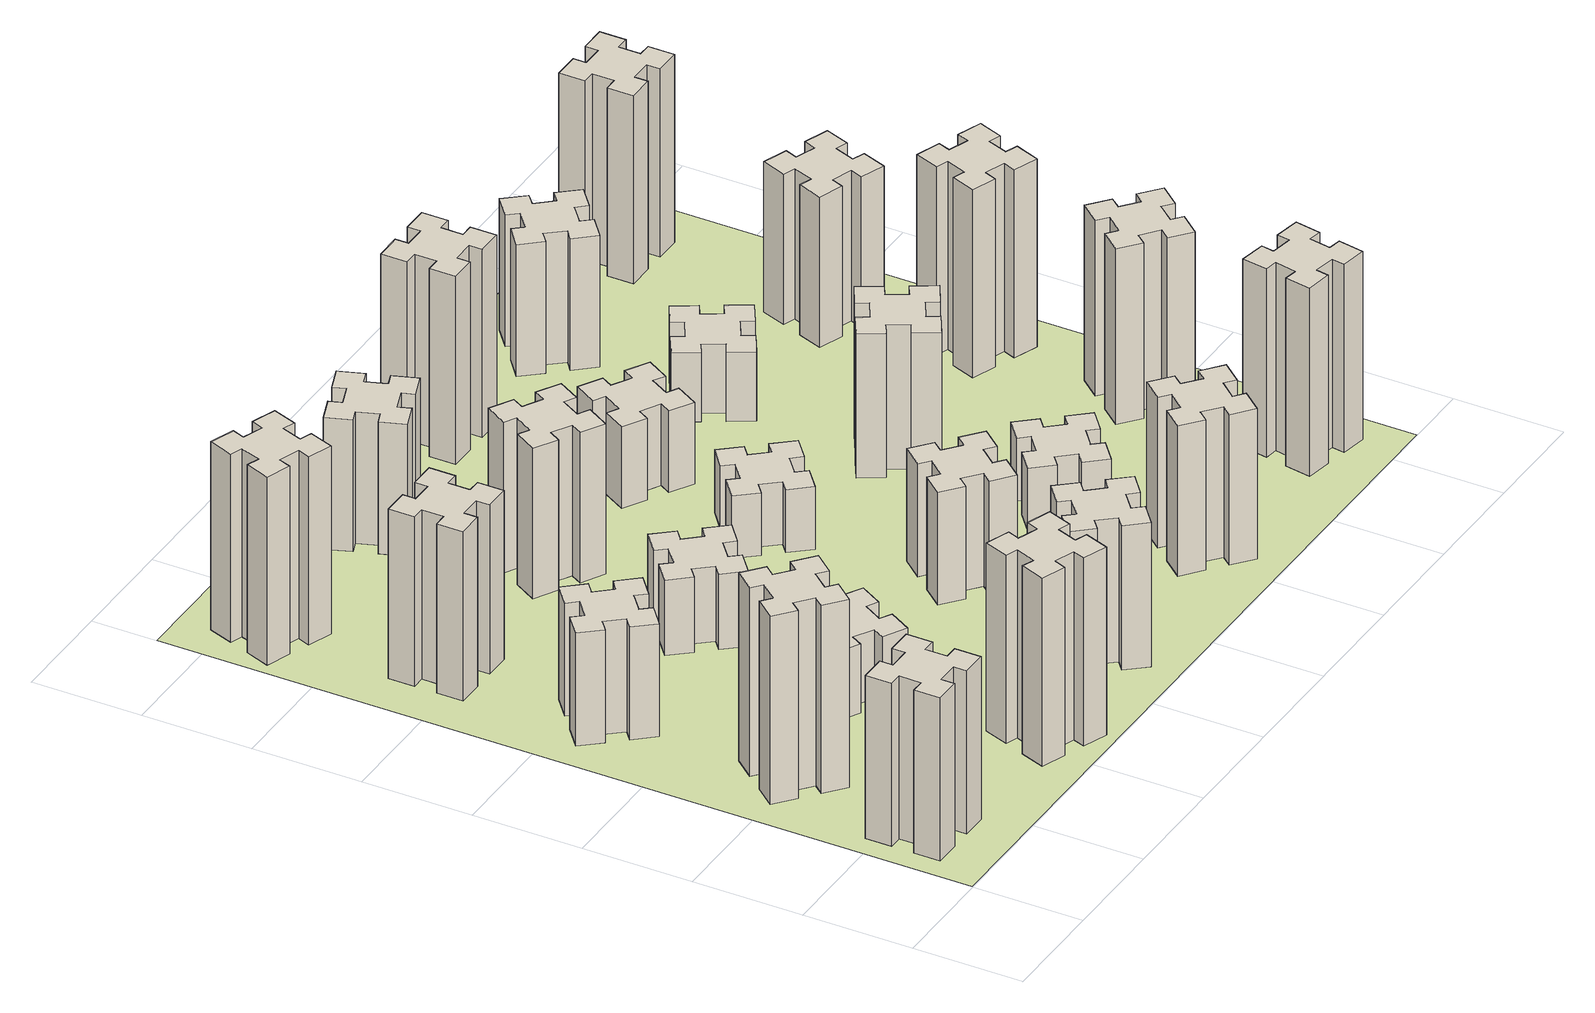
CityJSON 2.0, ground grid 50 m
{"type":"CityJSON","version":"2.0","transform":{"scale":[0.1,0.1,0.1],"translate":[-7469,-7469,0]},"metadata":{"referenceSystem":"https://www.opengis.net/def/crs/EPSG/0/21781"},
"CityObjects":{
"building1":{"type":"Building","attributes":{"class":"1000","function":"1000","usage":"1000","yearOfConstruction":2016,"roofType":"1000","measuredHeight":78,"storeysAboveGround":30,"storeysBelowGround":0},"geometry":[{"type":"Solid","lod":"1","boundaries":[[[[0,1,2,3,4,5,6,7,8,9,10,11,12,13,14,15,16,17,18,19]],[[17,16,20,21]],[[16,15,22,20]],[[15,14,23,22]],[[14,13,24,23]],[[13,12,25,24]],[[12,11,26,25]],[[11,10,27,26]],[[10,9,28,27]],[[9,8,29,28]],[[8,7,30,29]],[[7,6,31,30]],[[6,5,32,31]],[[5,4,33,32]],[[4,3,34,33]],[[3,2,35,34]],[[2,1,36,35]],[[1,0,37,36]],[[0,19,38,37]],[[19,18,39,38]],[[18,17,21,39]],[[24,25,26,27,28,29,30,31,32,33,34,35,36,37,38,39,21,20,22,23]]]]}]},
"building2":{"type":"Building","attributes":{"class":"1000","function":"1000","usage":"1000","yearOfConstruction":2016,"roofType":"1000","measuredHeight":90,"storeysAboveGround":30,"storeysBelowGround":0},"geometry":[{"type":"Solid","lod":"1","boundaries":[[[[40,41,42,43,44,45,46,47,48,49,50,51,52,53,54,55,56,57,58,59]],[[57,56,60,61]],[[56,55,62,60]],[[55,54,63,62]],[[54,53,64,63]],[[53,52,65,64]],[[52,51,66,65]],[[51,50,67,66]],[[50,49,68,67]],[[49,48,69,68]],[[48,47,70,69]],[[47,46,71,70]],[[46,45,72,71]],[[45,44,73,72]],[[44,43,74,73]],[[43,42,75,74]],[[42,41,76,75]],[[41,40,77,76]],[[40,59,78,77]],[[59,58,79,78]],[[58,57,61,79]],[[64,65,66,67,68,69,70,71,72,73,74,75,76,77,78,79,61,60,62,63]]]]}]},
"building3":{"type":"Building","attributes":{"class":"1000","function":"1000","usage":"1000","yearOfConstruction":2016,"roofType":"1000","measuredHeight":54,"storeysAboveGround":30,"storeysBelowGround":0},"geometry":[{"type":"Solid","lod":"1","boundaries":[[[[80,81,82,83,84,85,86,87,88,89,90,91,92,93,94,95,96,97,98,99]],[[97,96,100,101]],[[96,95,102,100]],[[95,94,103,102]],[[94,93,104,103]],[[93,92,105,104]],[[92,91,106,105]],[[91,90,107,106]],[[90,89,108,107]],[[89,88,109,108]],[[88,87,110,109]],[[87,86,111,110]],[[86,85,112,111]],[[85,84,113,112]],[[84,83,114,113]],[[83,82,115,114]],[[82,81,116,115]],[[81,80,117,116]],[[80,99,118,117]],[[99,98,119,118]],[[98,97,101,119]],[[104,105,106,107,108,109,110,111,112,113,114,115,116,117,118,119,101,100,102,103]]]]}]},
"building4":{"type":"Building","attributes":{"class":"1000","function":"1000","usage":"1000","yearOfConstruction":2016,"roofType":"1000","measuredHeight":81,"storeysAboveGround":30,"storeysBelowGround":0},"geometry":[{"type":"Solid","lod":"1","boundaries":[[[[120,121,122,123,124,125,126,127,128,129,130,131,132,133,134,135,136,137,138,139]],[[137,136,140,141]],[[136,135,142,140]],[[135,134,143,142]],[[134,133,144,143]],[[133,132,145,144]],[[132,131,146,145]],[[131,130,147,146]],[[130,129,148,147]],[[129,128,149,148]],[[128,127,150,149]],[[127,126,151,150]],[[126,125,152,151]],[[125,124,153,152]],[[124,123,154,153]],[[123,122,155,154]],[[122,121,156,155]],[[121,120,157,156]],[[120,139,158,157]],[[139,138,159,158]],[[138,137,141,159]],[[144,145,146,147,148,149,150,151,152,153,154,155,156,157,158,159,141,140,142,143]]]]}]},
"building5":{"type":"Building","attributes":{"class":"1000","function":"1000","usage":"1000","yearOfConstruction":2016,"roofType":"1000","measuredHeight":90,"storeysAboveGround":30,"storeysBelowGround":0},"geometry":[{"type":"Solid","lod":"1","boundaries":[[[[160,161,162,163,164,165,166,167,168,169,170,171,172,173,174,175,176,177,178,179]],[[177,176,180,181]],[[176,175,182,180]],[[175,174,183,182]],[[174,173,184,183]],[[173,172,185,184]],[[172,171,186,185]],[[171,170,187,186]],[[170,169,188,187]],[[169,168,189,188]],[[168,167,190,189]],[[167,166,191,190]],[[166,165,192,191]],[[165,164,193,192]],[[164,163,194,193]],[[163,162,195,194]],[[162,161,196,195]],[[161,160,197,196]],[[160,179,198,197]],[[179,178,199,198]],[[178,177,181,199]],[[184,185,186,187,188,189,190,191,192,193,194,195,196,197,198,199,181,180,182,183]]]]}]},
"building6":{"type":"Building","attributes":{"class":"1000","function":"1000","usage":"1000","yearOfConstruction":2016,"roofType":"1000","measuredHeight":90,"storeysAboveGround":30,"storeysBelowGround":0},"geometry":[{"type":"Solid","lod":"1","boundaries":[[[[200,201,202,203,204,205,206,207,208,209,210,211,212,213,214,215,216,217,218,219]],[[217,216,220,221]],[[216,215,222,220]],[[215,214,223,222]],[[214,213,224,223]],[[213,212,225,224]],[[212,211,226,225]],[[211,210,227,226]],[[210,209,228,227]],[[209,208,229,228]],[[208,207,230,229]],[[207,206,231,230]],[[206,205,232,231]],[[205,204,233,232]],[[204,203,234,233]],[[203,202,235,234]],[[202,201,236,235]],[[201,200,237,236]],[[200,219,238,237]],[[219,218,239,238]],[[218,217,221,239]],[[224,225,226,227,228,229,230,231,232,233,234,235,236,237,238,239,221,220,222,223]]]]}]},
"building7":{"type":"Building","attributes":{"class":"1000","function":"1000","usage":"1000","yearOfConstruction":2016,"roofType":"1000","measuredHeight":33,"storeysAboveGround":30,"storeysBelowGround":0},"geometry":[{"type":"Solid","lod":"1","boundaries":[[[[240,241,242,243,244,245,246,247,248,249,250,251,252,253,254,255,256,257,258,259]],[[257,256,260,261]],[[256,255,262,260]],[[255,254,263,262]],[[254,253,264,263]],[[253,252,265,264]],[[252,251,266,265]],[[251,250,267,266]],[[250,249,268,267]],[[249,248,269,268]],[[248,247,270,269]],[[247,246,271,270]],[[246,245,272,271]],[[245,244,273,272]],[[244,243,274,273]],[[243,242,275,274]],[[242,241,276,275]],[[241,240,277,276]],[[240,259,278,277]],[[259,258,279,278]],[[258,257,261,279]],[[264,265,266,267,268,269,270,271,272,273,274,275,276,277,278,279,261,260,262,263]]]]}]},
"building8":{"type":"Building","attributes":{"class":"1000","function":"1000","usage":"1000","yearOfConstruction":2016,"roofType":"1000","measuredHeight":36,"storeysAboveGround":30,"storeysBelowGround":0},"geometry":[{"type":"Solid","lod":"1","boundaries":[[[[280,281,282,283,284,285,286,287,288,289,290,291,292,293,294,295,296,297,298,299]],[[297,296,300,301]],[[296,295,302,300]],[[295,294,303,302]],[[294,293,304,303]],[[293,292,305,304]],[[292,291,306,305]],[[291,290,307,306]],[[290,289,308,307]],[[289,288,309,308]],[[288,287,310,309]],[[287,286,311,310]],[[286,285,312,311]],[[285,284,313,312]],[[284,283,314,313]],[[283,282,315,314]],[[282,281,316,315]],[[281,280,317,316]],[[280,299,318,317]],[[299,298,319,318]],[[298,297,301,319]],[[304,305,306,307,308,309,310,311,312,313,314,315,316,317,318,319,301,300,302,303]]]]}]},
"building9":{"type":"Building","attributes":{"class":"1000","function":"1000","usage":"1000","yearOfConstruction":2016,"roofType":"1000","measuredHeight":69,"storeysAboveGround":30,"storeysBelowGround":0},"geometry":[{"type":"Solid","lod":"1","boundaries":[[[[320,321,322,323,324,325,326,327,328,329,330,331,332,333,334,335,336,337,338,339]],[[337,336,340,341]],[[336,335,342,340]],[[335,334,343,342]],[[334,333,344,343]],[[333,332,345,344]],[[332,331,346,345]],[[331,330,347,346]],[[330,329,348,347]],[[329,328,349,348]],[[328,327,350,349]],[[327,326,351,350]],[[326,325,352,351]],[[325,324,353,352]],[[324,323,354,353]],[[323,322,355,354]],[[322,321,356,355]],[[321,320,357,356]],[[320,339,358,357]],[[339,338,359,358]],[[338,337,341,359]],[[344,345,346,347,348,349,350,351,352,353,354,355,356,357,358,359,341,340,342,343]]]]}]},
"building10":{"type":"Building","attributes":{"class":"1000","function":"1000","usage":"1000","yearOfConstruction":2016,"roofType":"1000","measuredHeight":72,"storeysAboveGround":30,"storeysBelowGround":0},"geometry":[{"type":"Solid","lod":"1","boundaries":[[[[360,361,362,363,364,365,366,367,368,369,370,371,372,373,374,375,376,377,378,379]],[[377,376,380,381]],[[376,375,382,380]],[[375,374,383,382]],[[374,373,384,383]],[[373,372,385,384]],[[372,371,386,385]],[[371,370,387,386]],[[370,369,388,387]],[[369,368,389,388]],[[368,367,390,389]],[[367,366,391,390]],[[366,365,392,391]],[[365,364,393,392]],[[364,363,394,393]],[[363,362,395,394]],[[362,361,396,395]],[[361,360,397,396]],[[360,379,398,397]],[[379,378,399,398]],[[378,377,381,399]],[[384,385,386,387,388,389,390,391,392,393,394,395,396,397,398,399,381,380,382,383]]]]}]},
"building11":{"type":"Building","attributes":{"class":"1000","function":"1000","usage":"1000","yearOfConstruction":2016,"roofType":"1000","measuredHeight":63,"storeysAboveGround":30,"storeysBelowGround":0},"geometry":[{"type":"Solid","lod":"1","boundaries":[[[[400,401,402,403,404,405,406,407,408,409,410,411,412,413,414,415,416,417,418,419]],[[417,416,420,421]],[[416,415,422,420]],[[415,414,423,422]],[[414,413,424,423]],[[413,412,425,424]],[[412,411,426,425]],[[411,410,427,426]],[[410,409,428,427]],[[409,408,429,428]],[[408,407,430,429]],[[407,406,431,430]],[[406,405,432,431]],[[405,404,433,432]],[[404,403,434,433]],[[403,402,435,434]],[[402,401,436,435]],[[401,400,437,436]],[[400,419,438,437]],[[419,418,439,438]],[[418,417,421,439]],[[424,425,426,427,428,429,430,431,432,433,434,435,436,437,438,439,421,420,422,423]]]]}]},
"building12":{"type":"Building","attributes":{"class":"1000","function":"1000","usage":"1000","yearOfConstruction":2016,"roofType":"1000","measuredHeight":54,"storeysAboveGround":30,"storeysBelowGround":0},"geometry":[{"type":"Solid","lod":"1","boundaries":[[[[440,441,442,443,444,445,446,447,448,449,450,451,452,453,454,455,456,457,458,459]],[[457,456,460,461]],[[456,455,462,460]],[[455,454,463,462]],[[454,453,464,463]],[[453,452,465,464]],[[452,451,466,465]],[[451,450,467,466]],[[450,449,468,467]],[[449,448,469,468]],[[448,447,470,469]],[[447,446,471,470]],[[446,445,472,471]],[[445,444,473,472]],[[444,443,474,473]],[[443,442,475,474]],[[442,441,476,475]],[[441,440,477,476]],[[440,459,478,477]],[[459,458,479,478]],[[458,457,461,479]],[[464,465,466,467,468,469,470,471,472,473,474,475,476,477,478,479,461,460,462,463]]]]}]},
"building13":{"type":"Building","attributes":{"class":"1000","function":"1000","usage":"1000","yearOfConstruction":2016,"roofType":"1000","measuredHeight":30,"storeysAboveGround":30,"storeysBelowGround":0},"geometry":[{"type":"Solid","lod":"1","boundaries":[[[[480,481,482,483,484,485,486,487,488,489,490,491,492,493,494,495,496,497,498,499]],[[497,496,500,501]],[[496,495,502,500]],[[495,494,503,502]],[[494,493,504,503]],[[493,492,505,504]],[[492,491,506,505]],[[491,490,507,506]],[[490,489,508,507]],[[489,488,509,508]],[[488,487,510,509]],[[487,486,511,510]],[[486,485,512,511]],[[485,484,513,512]],[[484,483,514,513]],[[483,482,515,514]],[[482,481,516,515]],[[481,480,517,516]],[[480,499,518,517]],[[499,498,519,518]],[[498,497,501,519]],[[504,505,506,507,508,509,510,511,512,513,514,515,516,517,518,519,501,500,502,503]]]]}]},
"building14":{"type":"Building","attributes":{"class":"1000","function":"1000","usage":"1000","yearOfConstruction":2016,"roofType":"1000","measuredHeight":72,"storeysAboveGround":30,"storeysBelowGround":0},"geometry":[{"type":"Solid","lod":"1","boundaries":[[[[520,521,522,523,524,525,526,527,528,529,530,531,532,533,534,535,536,537,538,539]],[[537,536,540,541]],[[536,535,542,540]],[[535,534,543,542]],[[534,533,544,543]],[[533,532,545,544]],[[532,531,546,545]],[[531,530,547,546]],[[530,529,548,547]],[[529,528,549,548]],[[528,527,550,549]],[[527,526,551,550]],[[526,525,552,551]],[[525,524,553,552]],[[524,523,554,553]],[[523,522,555,554]],[[522,521,556,555]],[[521,520,557,556]],[[520,539,558,557]],[[539,538,559,558]],[[538,537,541,559]],[[544,545,546,547,548,549,550,551,552,553,554,555,556,557,558,559,541,540,542,543]]]]}]},
"building15":{"type":"Building","attributes":{"class":"1000","function":"1000","usage":"1000","yearOfConstruction":2016,"roofType":"1000","measuredHeight":39,"storeysAboveGround":30,"storeysBelowGround":0},"geometry":[{"type":"Solid","lod":"1","boundaries":[[[[560,561,562,563,564,565,566,567,568,569,570,571,572,573,574,575,576,577,578,579]],[[577,576,580,581]],[[576,575,582,580]],[[575,574,583,582]],[[574,573,584,583]],[[573,572,585,584]],[[572,571,586,585]],[[571,570,587,586]],[[570,569,588,587]],[[569,568,589,588]],[[568,567,590,589]],[[567,566,591,590]],[[566,565,592,591]],[[565,564,593,592]],[[564,563,594,593]],[[563,562,595,594]],[[562,561,596,595]],[[561,560,597,596]],[[560,579,598,597]],[[579,578,599,598]],[[578,577,581,599]],[[584,585,586,587,588,589,590,591,592,593,594,595,596,597,598,599,581,580,582,583]]]]}]},
"building16":{"type":"Building","attributes":{"class":"1000","function":"1000","usage":"1000","yearOfConstruction":2016,"roofType":"1000","measuredHeight":90,"storeysAboveGround":30,"storeysBelowGround":0},"geometry":[{"type":"Solid","lod":"1","boundaries":[[[[600,601,602,603,604,605,606,607,608,609,610,611,612,613,614,615,616,617,618,619]],[[617,616,620,621]],[[616,615,622,620]],[[615,614,623,622]],[[614,613,624,623]],[[613,612,625,624]],[[612,611,626,625]],[[611,610,627,626]],[[610,609,628,627]],[[609,608,629,628]],[[608,607,630,629]],[[607,606,631,630]],[[606,605,632,631]],[[605,604,633,632]],[[604,603,634,633]],[[603,602,635,634]],[[602,601,636,635]],[[601,600,637,636]],[[600,619,638,637]],[[619,618,639,638]],[[618,617,621,639]],[[624,625,626,627,628,629,630,631,632,633,634,635,636,637,638,639,621,620,622,623]]]]}]},
"building17":{"type":"Building","attributes":{"class":"1000","function":"1000","usage":"1000","yearOfConstruction":2016,"roofType":"1000","measuredHeight":30,"storeysAboveGround":30,"storeysBelowGround":0},"geometry":[{"type":"Solid","lod":"1","boundaries":[[[[640,641,642,643,644,645,646,647,648,649,650,651,652,653,654,655,656,657,658,659]],[[657,656,660,661]],[[656,655,662,660]],[[655,654,663,662]],[[654,653,664,663]],[[653,652,665,664]],[[652,651,666,665]],[[651,650,667,666]],[[650,649,668,667]],[[649,648,669,668]],[[648,647,670,669]],[[647,646,671,670]],[[646,645,672,671]],[[645,644,673,672]],[[644,643,674,673]],[[643,642,675,674]],[[642,641,676,675]],[[641,640,677,676]],[[640,659,678,677]],[[659,658,679,678]],[[658,657,661,679]],[[664,665,666,667,668,669,670,671,672,673,674,675,676,677,678,679,661,660,662,663]]]]}]},
"building18":{"type":"Building","attributes":{"class":"1000","function":"1000","usage":"1000","yearOfConstruction":2016,"roofType":"1000","measuredHeight":69,"storeysAboveGround":30,"storeysBelowGround":0},"geometry":[{"type":"Solid","lod":"1","boundaries":[[[[680,681,682,683,684,685,686,687,688,689,690,691,692,693,694,695,696,697,698,699]],[[697,696,700,701]],[[696,695,702,700]],[[695,694,703,702]],[[694,693,704,703]],[[693,692,705,704]],[[692,691,706,705]],[[691,690,707,706]],[[690,689,708,707]],[[689,688,709,708]],[[688,687,710,709]],[[687,686,711,710]],[[686,685,712,711]],[[685,684,713,712]],[[684,683,714,713]],[[683,682,715,714]],[[682,681,716,715]],[[681,680,717,716]],[[680,699,718,717]],[[699,698,719,718]],[[698,697,701,719]],[[704,705,706,707,708,709,710,711,712,713,714,715,716,717,718,719,701,700,702,703]]]]}]},
"building19":{"type":"Building","attributes":{"class":"1000","function":"1000","usage":"1000","yearOfConstruction":2016,"roofType":"1000","measuredHeight":33,"storeysAboveGround":30,"storeysBelowGround":0},"geometry":[{"type":"Solid","lod":"1","boundaries":[[[[720,721,722,723,724,725,726,727,728,729,730,731,732,733,734,735,736,737,738,739]],[[737,736,740,741]],[[736,735,742,740]],[[735,734,743,742]],[[734,733,744,743]],[[733,732,745,744]],[[732,731,746,745]],[[731,730,747,746]],[[730,729,748,747]],[[729,728,749,748]],[[728,727,750,749]],[[727,726,751,750]],[[726,725,752,751]],[[725,724,753,752]],[[724,723,754,753]],[[723,722,755,754]],[[722,721,756,755]],[[721,720,757,756]],[[720,739,758,757]],[[739,738,759,758]],[[738,737,741,759]],[[744,745,746,747,748,749,750,751,752,753,754,755,756,757,758,759,741,740,742,743]]]]}]},
"building20":{"type":"Building","attributes":{"class":"1000","function":"1000","usage":"1000","yearOfConstruction":2016,"roofType":"1000","measuredHeight":90,"storeysAboveGround":30,"storeysBelowGround":0},"geometry":[{"type":"Solid","lod":"1","boundaries":[[[[760,761,762,763,764,765,766,767,768,769,770,771,772,773,774,775,776,777,778,779]],[[777,776,780,781]],[[776,775,782,780]],[[775,774,783,782]],[[774,773,784,783]],[[773,772,785,784]],[[772,771,786,785]],[[771,770,787,786]],[[770,769,788,787]],[[769,768,789,788]],[[768,767,790,789]],[[767,766,791,790]],[[766,765,792,791]],[[765,764,793,792]],[[764,763,794,793]],[[763,762,795,794]],[[762,761,796,795]],[[761,760,797,796]],[[760,779,798,797]],[[779,778,799,798]],[[778,777,781,799]],[[784,785,786,787,788,789,790,791,792,793,794,795,796,797,798,799,781,780,782,783]]]]}]},
"building21":{"type":"Building","attributes":{"class":"1000","function":"1000","usage":"1000","yearOfConstruction":2016,"roofType":"1000","measuredHeight":63,"storeysAboveGround":30,"storeysBelowGround":0},"geometry":[{"type":"Solid","lod":"1","boundaries":[[[[800,801,802,803,804,805,806,807,808,809,810,811,812,813,814,815,816,817,818,819]],[[817,816,820,821]],[[816,815,822,820]],[[815,814,823,822]],[[814,813,824,823]],[[813,812,825,824]],[[812,811,826,825]],[[811,810,827,826]],[[810,809,828,827]],[[809,808,829,828]],[[808,807,830,829]],[[807,806,831,830]],[[806,805,832,831]],[[805,804,833,832]],[[804,803,834,833]],[[803,802,835,834]],[[802,801,836,835]],[[801,800,837,836]],[[800,819,838,837]],[[819,818,839,838]],[[818,817,821,839]],[[824,825,826,827,828,829,830,831,832,833,834,835,836,837,838,839,821,820,822,823]]]]}]},
"building22":{"type":"Building","attributes":{"class":"1000","function":"1000","usage":"1000","yearOfConstruction":2016,"roofType":"1000","measuredHeight":84,"storeysAboveGround":30,"storeysBelowGround":0},"geometry":[{"type":"Solid","lod":"1","boundaries":[[[[840,841,842,843,844,845,846,847,848,849,850,851,852,853,854,855,856,857,858,859]],[[857,856,860,861]],[[856,855,862,860]],[[855,854,863,862]],[[854,853,864,863]],[[853,852,865,864]],[[852,851,866,865]],[[851,850,867,866]],[[850,849,868,867]],[[849,848,869,868]],[[848,847,870,869]],[[847,846,871,870]],[[846,845,872,871]],[[845,844,873,872]],[[844,843,874,873]],[[843,842,875,874]],[[842,841,876,875]],[[841,840,877,876]],[[840,859,878,877]],[[859,858,879,878]],[[858,857,861,879]],[[864,865,866,867,868,869,870,871,872,873,874,875,876,877,878,879,861,860,862,863]]]]}]},
"building23":{"type":"Building","attributes":{"class":"1000","function":"1000","usage":"1000","yearOfConstruction":2016,"roofType":"1000","measuredHeight":90,"storeysAboveGround":30,"storeysBelowGround":0},"geometry":[{"type":"Solid","lod":"1","boundaries":[[[[880,881,882,883,884,885,886,887,888,889,890,891,892,893,894,895,896,897,898,899]],[[897,896,900,901]],[[896,895,902,900]],[[895,894,903,902]],[[894,893,904,903]],[[893,892,905,904]],[[892,891,906,905]],[[891,890,907,906]],[[890,889,908,907]],[[889,888,909,908]],[[888,887,910,909]],[[887,886,911,910]],[[886,885,912,911]],[[885,884,913,912]],[[884,883,914,913]],[[883,882,915,914]],[[882,881,916,915]],[[881,880,917,916]],[[880,899,918,917]],[[899,898,919,918]],[[898,897,901,919]],[[904,905,906,907,908,909,910,911,912,913,914,915,916,917,918,919,901,900,902,903]]]]}]},
"building24":{"type":"Building","attributes":{"class":"1000","function":"1000","usage":"1000","yearOfConstruction":2016,"roofType":"1000","measuredHeight":72,"storeysAboveGround":30,"storeysBelowGround":0},"geometry":[{"type":"Solid","lod":"1","boundaries":[[[[920,921,922,923,924,925,926,927,928,929,930,931,932,933,934,935,936,937,938,939]],[[937,936,940,941]],[[936,935,942,940]],[[935,934,943,942]],[[934,933,944,943]],[[933,932,945,944]],[[932,931,946,945]],[[931,930,947,946]],[[930,929,948,947]],[[929,928,949,948]],[[928,927,950,949]],[[927,926,951,950]],[[926,925,952,951]],[[925,924,953,952]],[[924,923,954,953]],[[923,922,955,954]],[[922,921,956,955]],[[921,920,957,956]],[[920,939,958,957]],[[939,938,959,958]],[[938,937,941,959]],[[944,945,946,947,948,949,950,951,952,953,954,955,956,957,958,959,941,940,942,943]]]]}]},
"building25":{"type":"Building","attributes":{"class":"1000","function":"1000","usage":"1000","yearOfConstruction":2016,"roofType":"1000","measuredHeight":90,"storeysAboveGround":30,"storeysBelowGround":0},"geometry":[{"type":"Solid","lod":"1","boundaries":[[[[960,961,962,963,964,965,966,967,968,969,970,971,972,973,974,975,976,977,978,979]],[[977,976,980,981]],[[976,975,982,980]],[[975,974,983,982]],[[974,973,984,983]],[[973,972,985,984]],[[972,971,986,985]],[[971,970,987,986]],[[970,969,988,987]],[[969,968,989,988]],[[968,967,990,989]],[[967,966,991,990]],[[966,965,992,991]],[[965,964,993,992]],[[964,963,994,993]],[[963,962,995,994]],[[962,961,996,995]],[[961,960,997,996]],[[960,979,998,997]],[[979,978,999,998]],[[978,977,981,999]],[[984,985,986,987,988,989,990,991,992,993,994,995,996,997,998,999,981,980,982,983]]]]}]},
"landuse1":{"type":"LandUse","attributes":{"name":"plot1","function":"1010"},"geometry":[{"type":"MultiSurface","lod":"1","boundaries":[[[1000,1001,1002,1003]]]}]}
},
"vertices":[
[165,425,0],[165,325,0],[105,325,0],[105,205,0],[225,205,0],[225,265,0],[325,265,0],[325,205,0],[445,205,0],[445,325,0],[385,325,0],[385,425,0],[445,425,0],[445,545,0],[325,545,0],[325,485,0],[225,485,0],[225,545,0],[105,545,0],[105,425,0],[225,485,780],[225,545,780],[325,485,780],[325,545,780],[445,545,780],[445,425,780],[385,425,780],[385,325,780],[445,325,780],[445,205,780],[325,205,780],[325,265,780],[225,265,780],[225,205,780],[105,205,780],[105,325,780],[165,325,780],[165,425,780],[105,425,780],[105,545,780],
[484,1067,0],[408,1132,0],[446,1178,0],[354,1255,0],[277,1163,0],[323,1124,0],[259,1048,0],[213,1086,0],[136,994,0],[228,917,0],[266,963,0],[343,899,0],[304,853,0],[396,776,0],[473,868,0],[427,906,0],[492,983,0],[538,944,0],[615,1036,0],[523,1113,0],[492,983,900],[538,944,900],[427,906,900],[473,868,900],[396,776,900],[304,853,900],[343,899,900],[266,963,900],[228,917,900],[136,994,900],[213,1086,900],[259,1048,900],[323,1124,900],[277,1163,900],[354,1255,900],[446,1178,900],[408,1132,900],[484,1067,900],[523,1113,900],[615,1036,900],
[492,1888,0],[427,1964,0],[473,2003,0],[396,2095,0],[304,2018,0],[343,1972,0],[266,1907,0],[228,1953,0],[136,1876,0],[213,1784,0],[259,1823,0],[323,1746,0],[277,1708,0],[354,1616,0],[446,1693,0],[408,1739,0],[484,1803,0],[523,1757,0],[615,1834,0],[538,1926,0],[484,1803,540],[523,1757,540],[408,1739,540],[446,1693,540],[354,1616,540],[277,1708,540],[323,1746,540],[259,1823,540],[213,1784,540],[136,1876,540],[228,1953,540],[266,1907,540],[343,1972,540],[304,2018,540],[396,2095,540],[473,2003,540],[427,1964,540],[492,1888,540],[538,1926,540],[615,1834,540],
[485,2545,0],[485,2645,0],[545,2645,0],[545,2765,0],[425,2765,0],[425,2705,0],[325,2705,0],[325,2765,0],[205,2765,0],[205,2645,0],[265,2645,0],[265,2545,0],[205,2545,0],[205,2425,0],[325,2425,0],[325,2485,0],[425,2485,0],[425,2425,0],[545,2425,0],[545,2545,0],[425,2485,810],[425,2425,810],[325,2485,810],[325,2425,810],[205,2425,810],[205,2545,810],[265,2545,810],[265,2645,810],[205,2645,810],[205,2765,810],[325,2765,810],[325,2705,810],[425,2705,810],[425,2765,810],[545,2765,810],[545,2645,810],[485,2645,810],[485,2545,810],[545,2545,810],[545,2425,810],
[1029,360,0],[995,266,0],[939,287,0],[897,174,0],[1010,133,0],[1031,189,0],[1125,155,0],[1104,99,0],[1217,57,0],[1258,170,0],[1202,191,0],[1236,285,0],[1292,264,0],[1333,377,0],[1220,418,0],[1200,362,0],[1106,396,0],[1127,452,0],[1014,493,0],[973,380,0],[1106,396,900],[1127,452,900],[1200,362,900],[1220,418,900],[1333,377,900],[1292,264,900],[1236,285,900],[1202,191,900],[1258,170,900],[1217,57,900],[1104,99,900],[1125,155,900],[1031,189,900],[1010,133,900],[897,174,900],[939,287,900],[995,266,900],[1029,360,900],[973,380,900],[1014,493,900],
[360,3422,0],[266,3456,0],[287,3512,0],[174,3553,0],[133,3440,0],[189,3420,0],[155,3326,0],[99,3347,0],[57,3234,0],[170,3193,0],[191,3249,0],[285,3215,0],[264,3159,0],[377,3117,0],[418,3230,0],[362,3251,0],[396,3345,0],[452,3324,0],[493,3437,0],[380,3478,0],[396,3345,900],[452,3324,900],[362,3251,900],[418,3230,900],[377,3117,900],[264,3159,900],[285,3215,900],[191,3249,900],[170,3193,900],[57,3234,900],[99,3347,900],[155,3326,900],[189,3420,900],[133,3440,900],[174,3553,900],[287,3512,900],[266,3456,900],[360,3422,900],[380,3478,900],[493,3437,900],
[1086,1017,0],[1136,1104,0],[1188,1074,0],[1248,1178,0],[1144,1238,0],[1114,1186,0],[1027,1236,0],[1057,1288,0],[953,1348,0],[893,1244,0],[945,1214,0],[895,1127,0],[843,1157,0],[783,1053,0],[887,993,0],[917,1045,0],[1004,995,0],[974,943,0],[1078,883,0],[1138,987,0],[1004,995,330],[974,943,330],[917,1045,330],[887,993,330],[783,1053,330],[843,1157,330],[895,1127,330],[945,1214,330],[893,1244,330],[953,1348,330],[1057,1288,330],[1027,1236,330],[1114,1186,330],[1144,1238,330],[1248,1178,330],[1188,1074,330],[1136,1104,330],[1086,1017,330],[1138,987,330],[1078,883,330],
[1083,1972,0],[1006,1907,0],[968,1953,0],[876,1876,0],[953,1784,0],[999,1823,0],[1063,1746,0],[1017,1708,0],[1094,1616,0],[1186,1693,0],[1148,1739,0],[1224,1803,0],[1263,1757,0],[1355,1834,0],[1278,1926,0],[1232,1888,0],[1167,1964,0],[1213,2003,0],[1136,2095,0],[1044,2018,0],[1167,1964,360],[1213,2003,360],[1232,1888,360],[1278,1926,360],[1355,1834,360],[1263,1757,360],[1224,1803,360],[1148,1739,360],[1186,1693,360],[1094,1616,360],[1017,1708,360],[1063,1746,360],[999,1823,360],[953,1784,360],[876,1876,360],[968,1953,360],[1006,1907,360],[1083,1972,360],[1044,2018,360],[1136,2095,360],
[1639,343,0],[1703,266,0],[1657,228,0],[1734,136,0],[1826,213,0],[1788,259,0],[1864,323,0],[1903,277,0],[1995,354,0],[1918,446,0],[1872,408,0],[1807,484,0],[1853,523,0],[1776,615,0],[1684,538,0],[1723,492,0],[1646,427,0],[1608,473,0],[1516,396,0],[1593,304,0],[1646,427,690],[1608,473,690],[1723,492,690],[1684,538,690],[1776,615,690],[1853,523,690],[1807,484,690],[1872,408,690],[1918,446,690],[1995,354,690],[1903,277,690],[1864,323,690],[1788,259,690],[1826,213,690],[1734,136,690],[1657,228,690],[1703,266,690],[1639,343,690],[1593,304,690],[1516,396,690],
[1314,2666,0],[1227,2716,0],[1257,2768,0],[1153,2828,0],[1093,2724,0],[1145,2694,0],[1095,2607,0],[1043,2637,0],[983,2533,0],[1087,2473,0],[1117,2525,0],[1204,2475,0],[1174,2423,0],[1278,2363,0],[1338,2467,0],[1286,2497,0],[1336,2584,0],[1388,2554,0],[1448,2658,0],[1344,2718,0],[1336,2584,720],[1388,2554,720],[1286,2497,720],[1338,2467,720],[1278,2363,720],[1174,2423,720],[1204,2475,720],[1117,2525,720],[1087,2473,720],[983,2533,720],[1043,2637,720],[1095,2607,720],[1145,2694,720],[1093,2724,720],[1153,2828,720],[1257,2768,720],[1227,2716,720],[1314,2666,720],[1344,2718,720],[1448,2658,720],
[1125,3456,0],[1031,3422,0],[1010,3478,0],[897,3437,0],[939,3324,0],[995,3345,0],[1029,3251,0],[973,3230,0],[1014,3117,0],[1127,3159,0],[1106,3215,0],[1200,3249,0],[1220,3193,0],[1333,3234,0],[1292,3347,0],[1236,3326,0],[1202,3420,0],[1258,3440,0],[1217,3553,0],[1104,3512,0],[1202,3420,630],[1258,3440,630],[1236,3326,630],[1292,3347,630],[1333,3234,630],[1220,3193,630],[1200,3249,630],[1106,3215,630],[1127,3159,630],[1014,3117,630],[973,3230,630],[1029,3251,630],[995,3345,630],[939,3324,630],[897,3437,630],[1010,3478,630],[1031,3422,630],[1125,3456,630],[1104,3512,630],[1217,3553,630],
[1846,1063,0],[1923,999,0],[1884,953,0],[1976,876,0],[2053,968,0],[2007,1006,0],[2072,1083,0],[2118,1044,0],[2195,1136,0],[2103,1213,0],[2064,1167,0],[1988,1232,0],[2026,1278,0],[1934,1355,0],[1857,1263,0],[1903,1224,0],[1839,1148,0],[1793,1186,0],[1716,1094,0],[1808,1017,0],[1839,1148,540],[1793,1186,540],[1903,1224,540],[1857,1263,540],[1934,1355,540],[2026,1278,540],[1988,1232,540],[2064,1167,540],[2103,1213,540],[2195,1136,540],[2118,1044,540],[2072,1083,540],[2007,1006,540],[2053,968,540],[1976,876,540],[1884,953,540],[1923,999,540],[1846,1063,540],[1808,1017,540],[1716,1094,540],
[1972,1988,0],[1907,2064,0],[1953,2103,0],[1876,2195,0],[1784,2118,0],[1823,2072,0],[1746,2007,0],[1708,2053,0],[1616,1976,0],[1693,1884,0],[1739,1923,0],[1803,1846,0],[1757,1808,0],[1834,1716,0],[1926,1793,0],[1888,1839,0],[1964,1903,0],[2003,1857,0],[2095,1934,0],[2018,2026,0],[1964,1903,300],[2003,1857,300],[1888,1839,300],[1926,1793,300],[1834,1716,300],[1757,1808,300],[1803,1846,300],[1739,1923,300],[1693,1884,300],[1616,1976,300],[1708,2053,300],[1746,2007,300],[1823,2072,300],[1784,2118,300],[1876,2195,300],[1953,2103,300],[1907,2064,300],[1972,1988,300],[2018,2026,300],[2095,1934,300],
[2486,323,0],[2563,259,0],[2524,213,0],[2616,136,0],[2693,228,0],[2647,266,0],[2712,343,0],[2758,304,0],[2835,396,0],[2743,473,0],[2704,427,0],[2628,492,0],[2666,538,0],[2574,615,0],[2497,523,0],[2543,484,0],[2479,408,0],[2433,446,0],[2356,354,0],[2448,277,0],[2479,408,720],[2433,446,720],[2543,484,720],[2497,523,720],[2574,615,720],[2666,538,720],[2628,492,720],[2704,427,720],[2743,473,720],[2835,396,720],[2758,304,720],[2712,343,720],[2647,266,720],[2693,228,720],[2616,136,720],[2524,213,720],[2563,259,720],[2486,323,720],[2448,277,720],[2356,354,720],
[2026,2497,0],[2076,2584,0],[2128,2554,0],[2188,2658,0],[2084,2718,0],[2054,2666,0],[1967,2716,0],[1997,2768,0],[1893,2828,0],[1833,2724,0],[1885,2694,0],[1835,2607,0],[1783,2637,0],[1723,2533,0],[1827,2473,0],[1857,2525,0],[1944,2475,0],[1914,2423,0],[2018,2363,0],[2078,2467,0],[1944,2475,390],[1914,2423,390],[1857,2525,390],[1827,2473,390],[1723,2533,390],[1783,2637,390],[1835,2607,390],[1885,2694,390],[1833,2724,390],[1893,2828,390],[1997,2768,390],[1967,2716,390],[2054,2666,390],[2084,2718,390],[2188,2658,390],[2128,2554,390],[2076,2584,390],[2026,2497,390],[2078,2467,390],[2018,2363,390],
[1965,3385,0],[1965,3485,0],[2025,3485,0],[2025,3605,0],[1905,3605,0],[1905,3545,0],[1805,3545,0],[1805,3605,0],[1685,3605,0],[1685,3485,0],[1745,3485,0],[1745,3385,0],[1685,3385,0],[1685,3265,0],[1805,3265,0],[1805,3325,0],[1905,3325,0],[1905,3265,0],[2025,3265,0],[2025,3385,0],[1905,3325,900],[1905,3265,900],[1805,3325,900],[1805,3265,900],[1685,3265,900],[1685,3385,900],[1745,3385,900],[1745,3485,900],[1685,3485,900],[1685,3605,900],[1805,3605,900],[1805,3545,900],[1905,3545,900],[1905,3605,900],[2025,3605,900],[2025,3485,900],[1965,3485,900],[1965,3385,900],[2025,3385,900],[2025,3265,900],
[2563,1132,0],[2486,1067,0],[2448,1113,0],[2356,1036,0],[2433,944,0],[2479,983,0],[2543,906,0],[2497,868,0],[2574,776,0],[2666,853,0],[2628,899,0],[2704,963,0],[2743,917,0],[2835,994,0],[2758,1086,0],[2712,1048,0],[2647,1124,0],[2693,1163,0],[2616,1255,0],[2524,1178,0],[2647,1124,300],[2693,1163,300],[2712,1048,300],[2758,1086,300],[2835,994,300],[2743,917,300],[2704,963,300],[2628,899,300],[2666,853,300],[2574,776,300],[2497,868,300],[2543,906,300],[2479,983,300],[2433,944,300],[2356,1036,300],[2448,1113,300],[2486,1067,300],[2563,1132,300],[2524,1178,300],[2616,1255,300],
[2475,1744,0],[2525,1657,0],[2473,1627,0],[2533,1523,0],[2637,1583,0],[2607,1635,0],[2694,1685,0],[2724,1633,0],[2828,1693,0],[2768,1797,0],[2716,1767,0],[2666,1854,0],[2718,1884,0],[2658,1988,0],[2554,1928,0],[2584,1876,0],[2497,1826,0],[2467,1878,0],[2363,1818,0],[2423,1714,0],[2497,1826,690],[2467,1878,690],[2584,1876,690],[2554,1928,690],[2658,1988,690],[2718,1884,690],[2666,1854,690],[2716,1767,690],[2768,1797,690],[2828,1693,690],[2724,1633,690],[2694,1685,690],[2607,1635,690],[2637,1583,690],[2533,1523,690],[2473,1627,690],[2525,1657,690],[2475,1744,690],[2423,1714,690],[2363,1818,690],
[2475,2584,0],[2525,2497,0],[2473,2467,0],[2533,2363,0],[2637,2423,0],[2607,2475,0],[2694,2525,0],[2724,2473,0],[2828,2533,0],[2768,2637,0],[2716,2607,0],[2666,2694,0],[2718,2724,0],[2658,2828,0],[2554,2768,0],[2584,2716,0],[2497,2666,0],[2467,2718,0],[2363,2658,0],[2423,2554,0],[2497,2666,330],[2467,2718,330],[2584,2716,330],[2554,2768,330],[2658,2828,330],[2718,2724,330],[2666,2694,330],[2716,2607,330],[2768,2637,330],[2828,2533,330],[2724,2473,330],[2694,2525,330],[2607,2475,330],[2637,2423,330],[2533,2363,330],[2473,2467,330],[2525,2497,330],[2475,2584,330],[2423,2554,330],[2363,2658,330],
[3504,475,0],[3405,492,0],[3416,551,0],[3297,572,0],[3277,454,0],[3336,444,0],[3318,345,0],[3259,356,0],[3238,237,0],[3357,217,0],[3367,276,0],[3465,258,0],[3455,199,0],[3573,178,0],[3594,297,0],[3535,307,0],[3552,405,0],[3611,395,0],[3632,513,0],[3514,534,0],[3552,405,900],[3611,395,900],[3535,307,900],[3594,297,900],[3573,178,900],[3455,199,900],[3465,258,900],[3367,276,900],[3357,217,900],[3238,237,900],[3259,356,900],[3318,345,900],[3336,444,900],[3277,454,900],[3297,572,900],[3416,551,900],[3405,492,900],[3504,475,900],[3514,534,900],[3632,513,900],
[2712,3368,0],[2647,3444,0],[2693,3483,0],[2616,3575,0],[2524,3498,0],[2563,3452,0],[2486,3387,0],[2448,3433,0],[2356,3356,0],[2433,3264,0],[2479,3303,0],[2543,3226,0],[2497,3188,0],[2574,3096,0],[2666,3173,0],[2628,3219,0],[2704,3283,0],[2743,3237,0],[2835,3314,0],[2758,3406,0],[2704,3283,630],[2743,3237,630],[2628,3219,630],[2666,3173,630],[2574,3096,630],[2497,3188,630],[2543,3226,630],[2479,3303,630],[2433,3264,630],[2356,3356,630],[2448,3433,630],[2486,3387,630],[2563,3452,630],[2524,3498,630],[2616,3575,630],[2693,3483,630],[2647,3444,630],[2712,3368,630],[2758,3406,630],[2835,3314,630],
[3544,1167,0],[3468,1232,0],[3506,1278,0],[3414,1355,0],[3337,1263,0],[3383,1224,0],[3319,1148,0],[3273,1186,0],[3196,1094,0],[3288,1017,0],[3326,1063,0],[3403,999,0],[3364,953,0],[3456,876,0],[3533,968,0],[3487,1006,0],[3552,1083,0],[3598,1044,0],[3675,1136,0],[3583,1213,0],[3552,1083,840],[3598,1044,840],[3487,1006,840],[3533,968,840],[3456,876,840],[3364,953,840],[3403,999,840],[3326,1063,840],[3288,1017,840],[3196,1094,840],[3273,1186,840],[3319,1148,840],[3383,1224,840],[3337,1263,840],[3414,1355,840],[3506,1278,840],[3468,1232,840],[3544,1167,840],[3583,1213,840],[3675,1136,840],
[3520,1942,0],[3426,1976,0],[3447,2032,0],[3334,2073,0],[3293,1960,0],[3349,1940,0],[3315,1846,0],[3259,1867,0],[3217,1754,0],[3330,1713,0],[3351,1769,0],[3445,1735,0],[3424,1679,0],[3537,1637,0],[3578,1750,0],[3522,1771,0],[3556,1865,0],[3612,1844,0],[3653,1957,0],[3540,1998,0],[3556,1865,900],[3612,1844,900],[3522,1771,900],[3578,1750,900],[3537,1637,900],[3424,1679,900],[3445,1735,900],[3351,1769,900],[3330,1713,900],[3217,1754,900],[3259,1867,900],[3315,1846,900],[3349,1940,900],[3293,1960,900],[3334,2073,900],[3447,2032,900],[3426,1976,900],[3520,1942,900],[3540,1998,900],[3653,1957,900],
[3420,2582,0],[3326,2616,0],[3347,2672,0],[3234,2713,0],[3193,2600,0],[3249,2580,0],[3215,2486,0],[3159,2507,0],[3117,2394,0],[3230,2353,0],[3251,2409,0],[3345,2375,0],[3324,2319,0],[3437,2277,0],[3478,2390,0],[3422,2411,0],[3456,2505,0],[3512,2484,0],[3553,2597,0],[3440,2638,0],[3456,2505,720],[3512,2484,720],[3422,2411,720],[3478,2390,720],[3437,2277,720],[3324,2319,720],[3345,2375,720],[3251,2409,720],[3230,2353,720],[3117,2394,720],[3159,2507,720],[3215,2486,720],[3249,2580,720],[3193,2600,720],[3234,2713,720],[3347,2672,720],[3326,2616,720],[3420,2582,720],[3440,2638,720],[3553,2597,720],
[3285,3325,0],[3385,3325,0],[3385,3265,0],[3505,3265,0],[3505,3385,0],[3445,3385,0],[3445,3485,0],[3505,3485,0],[3505,3605,0],[3385,3605,0],[3385,3545,0],[3285,3545,0],[3285,3605,0],[3165,3605,0],[3165,3485,0],[3225,3485,0],[3225,3385,0],[3165,3385,0],[3165,3265,0],[3285,3265,0],[3225,3385,900],[3165,3385,900],[3225,3485,900],[3165,3485,900],[3165,3605,900],[3285,3605,900],[3285,3545,900],[3385,3545,900],[3385,3605,900],[3505,3605,900],[3505,3485,900],[3445,3485,900],[3445,3385,900],[3505,3385,900],[3505,3265,900],[3385,3265,900],[3385,3325,900],[3285,3325,900],[3285,3265,900],[3165,3265,900],
[5,3705,0],[3705,3705,0],[3705,5,0],[5,5,0]
]}
